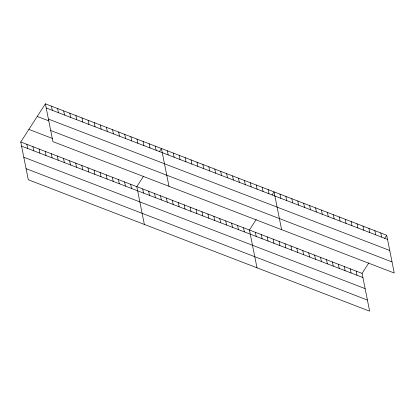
<?xml version="1.0" encoding="UTF-8"?>
<svg xmlns="http://www.w3.org/2000/svg" width="415" height="415" viewBox="0 0 415 415"><rect width="100%" height="100%" fill="white"/><g stroke="black" fill="none" stroke-linecap="round" stroke-linejoin="round"><path stroke-width="0.62" d="M368.852 262.897L362.082 273.386L369.63 311.167L28.298 179.757L20.75 141.977L45.37 103.833L386.702 235.243L394.25 273.023L52.918 141.614L45.37 103.833M143.574 176.168L136.805 186.657L144.353 224.437M159.391 151.657L161.425 148.513L168.972 186.294M256.211 219.53L249.441 230.019L256.989 267.8M272.033 195.024L274.061 191.875L281.609 229.656M384.669 238.386L386.702 235.243M46.2 107.978L387.527 239.388M48.415 119.079L389.747 250.489M37.246 116.423L48.908 120.91M50.703 130.512L392.03 261.922M28.874 129.392L52.752 138.584M20.75 141.977L362.082 273.386M21.58 146.122L362.907 277.531M23.795 157.223L365.127 288.632M26.083 168.661L367.41 300.066M380.773 232.96L381.603 237.105M374.844 230.678L375.674 234.823M368.914 228.395L369.744 232.54M362.985 226.113L363.815 230.258M357.061 223.83L357.886 227.975M351.132 221.548L351.956 225.693M356.153 271.104L356.983 275.249M345.202 219.265L346.032 223.41M350.224 268.821L351.054 272.966M339.273 216.983L340.103 221.128M344.294 266.539L345.124 270.684M333.344 214.7L334.174 218.845M338.365 264.256L339.195 268.401M327.419 212.418L328.244 216.563M332.441 261.974L333.266 266.119M321.49 210.135L322.315 214.28M326.512 259.691L327.336 263.836M315.561 207.853L316.391 211.998M320.582 257.409L321.412 261.554M309.632 205.57L310.462 209.715M314.653 255.126L315.483 259.271M303.702 203.288L304.532 207.433M308.724 252.844L309.554 256.989M297.773 201.005L298.603 205.15M302.794 250.561L303.624 254.706M291.849 198.723L292.674 202.868M296.87 248.279L297.695 252.424M285.919 196.44L286.744 200.585M290.941 245.996L291.771 250.141M279.99 194.158L280.82 198.308M285.012 243.714L285.842 247.859M279.082 241.431L279.912 245.581M268.132 189.593L268.962 193.743M273.153 239.149L273.983 243.299M262.207 187.31L263.032 191.46M267.229 236.866L268.054 241.016M256.278 185.028L257.103 189.178M261.3 234.584L262.124 238.734M250.349 182.745L251.179 186.895M255.37 232.301L256.2 236.451M244.419 180.463L245.249 184.613M238.49 178.18L239.32 182.33M243.512 227.736L244.342 231.886M232.561 175.898L233.391 180.048M237.582 225.454L238.412 229.604M226.637 173.62L227.462 177.765M231.658 223.171L232.483 227.321M220.707 171.338L221.537 175.483M225.729 220.894L226.559 225.039M214.778 169.055L215.608 173.2M219.8 218.612L220.63 222.756M208.849 166.773L209.679 170.918M213.87 216.329L214.7 220.474M202.919 164.49L203.749 168.635M207.941 214.047L208.771 218.191M196.995 162.208L197.82 166.353M202.017 211.764L202.842 215.909M191.066 159.925L191.891 164.07M196.088 209.482L196.912 213.626M185.137 157.643L185.967 161.788M190.158 207.199L190.988 211.344M179.207 155.36L180.037 159.505M184.229 204.917L185.059 209.061M173.278 153.078L174.108 157.223M178.3 202.634L179.13 206.779M167.349 150.795L168.179 154.94M172.37 200.352L173.2 204.496M166.446 198.069L167.271 202.214M155.314 146.163L156.144 150.308M160.517 195.787L161.347 199.931M149.208 143.808L150.033 147.953M154.588 193.504L155.418 197.649M143.097 141.458L143.927 145.603M148.658 191.222L149.488 195.366M136.992 139.108L137.822 143.253M142.729 188.939L143.559 193.084M130.881 136.753L131.711 140.903M124.775 134.403L125.605 138.548M130.694 184.307L131.524 188.452M118.664 132.053L119.494 136.198M124.588 181.952L125.413 186.102M112.558 129.698L113.388 133.848M118.477 179.602L119.307 183.746M106.453 127.348L107.278 131.493M112.372 177.252L113.196 181.397M100.342 124.998L101.172 129.143M106.261 174.897L107.091 179.047M94.236 122.643L95.061 126.793M100.155 172.547L100.985 176.691M88.125 120.293L88.955 124.438M94.044 170.197L94.874 174.341M82.02 117.943L82.844 122.088M87.939 167.847L88.769 171.992M75.909 115.593L76.739 119.738M81.828 165.492L82.658 169.636M69.803 113.238L70.633 117.388M75.722 163.142L76.552 167.287M63.692 110.888L64.522 115.033M69.616 160.792L70.441 164.937M57.586 108.538L58.416 112.683M63.505 158.437L64.335 162.587M51.481 106.183L52.306 110.333M57.4 156.087L58.224 160.232M51.289 153.737L52.119 157.882M45.183 151.382L46.013 155.532M39.072 149.032L39.902 153.177M32.967 146.682L33.797 150.827M26.856 144.327L27.686 148.477"/></g></svg>
